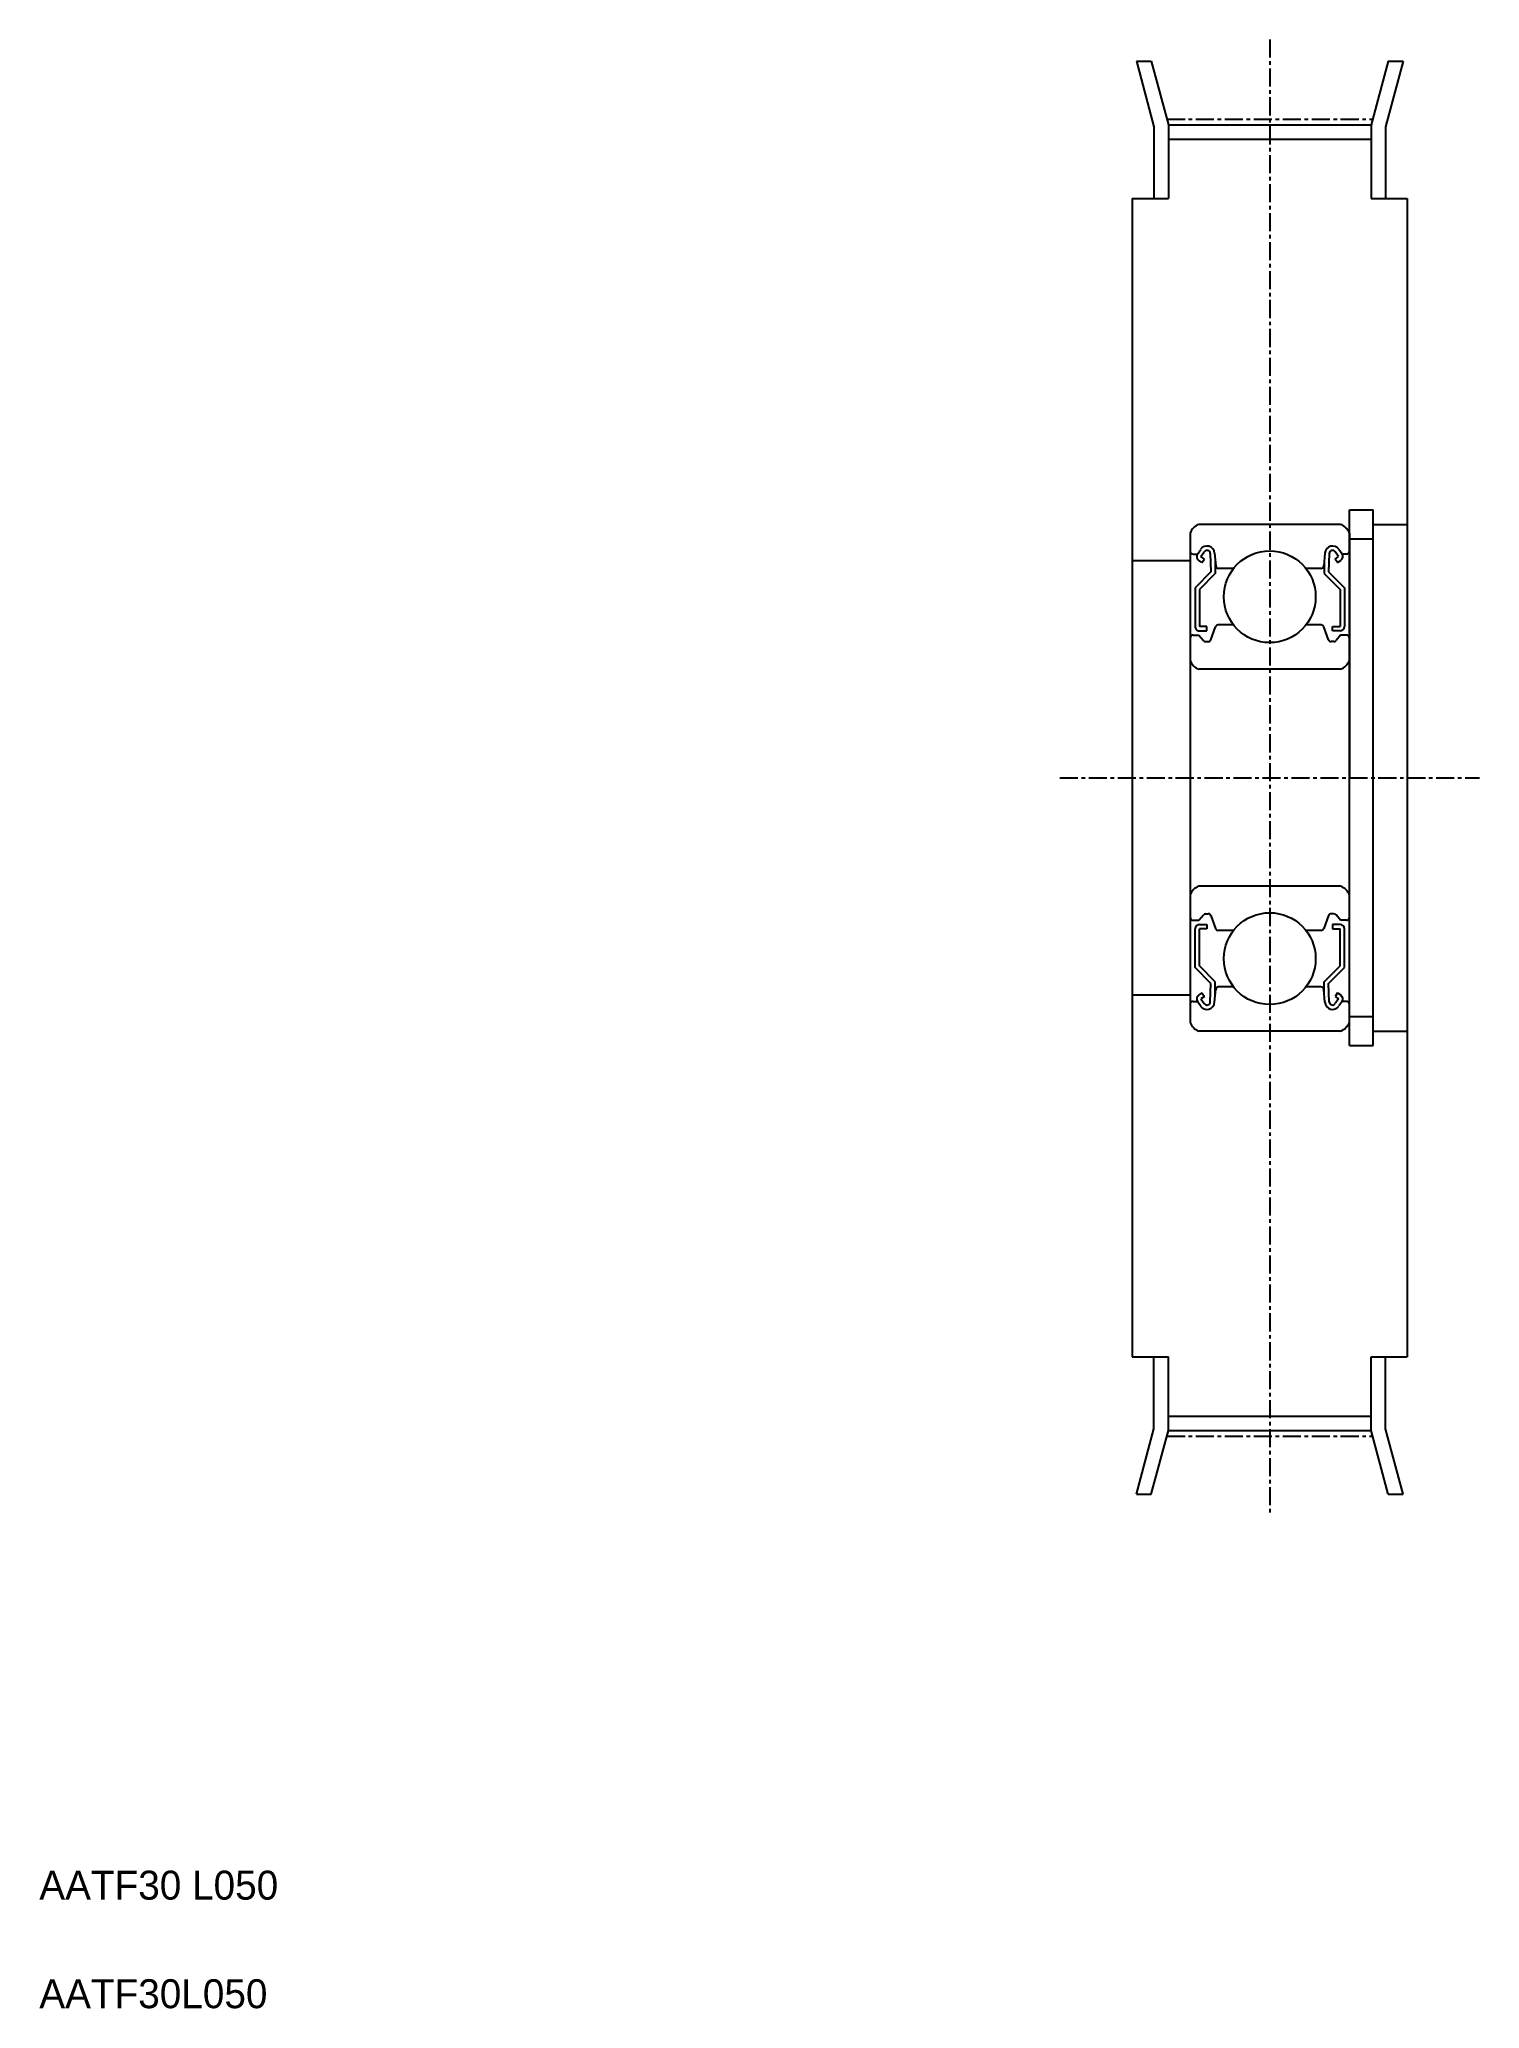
# Model space of a CAD drawing. Extents: x 5 to 104, y 5 to 141.
import ezdxf

# ---------------------------------------------------------------- set-up
doc = ezdxf.new("R2010")
doc.units = 0
doc.linetypes.add('CENTER', pattern=[2, 1.25, -0.25, 0.25, -0.25])
doc.layers.get('0').update_dxf_attribs({"linetype": 'CONTINUOUS'})
doc.layers.add('CENTER', color=1, linetype='CENTER')

msp = doc.modelspace()

# ---------------------------------------------------------------- linework, layer by layer
at = {"color": 7, "linetype": 'CONTINUOUS'}
for p, q in [((80.79, 139.5), (82, 134.97)), ((80.79, 139.5), (81.82, 139.5)), ((81.82, 139.5), (83, 135.1)), ((98.18, 139.5), (97, 135.1)), ((99.21, 139.5), (98, 134.97)), ((98.18, 139.5), (99.21, 139.5)), ((82, 134.97), (82, 130)), ((83, 135.1), (97, 135.1)), ((83, 135.1), (83, 130)), ((97, 135.1), (97, 130)), ((98, 134.97), (98, 130)), ((83, 134.1), (97, 134.1)), ((80.5, 130), (80.5, 50)), ((80.5, 130), (83, 130)), ((97, 130), (99.5, 130)), ((99.5, 130), (99.5, 50)), ((94.9, 107.5), (85.1, 107.5)), ((95.5, 71.5), (95.5, 108.5)), ((95.5, 108.5), (97.15, 108.5)), ((97.15, 71.5), (97.15, 108.5)), ((97.15, 107.5), (99.5, 107.5)), ((84.5, 106.9), (84.5, 73.1)), ((95.5, 106.9), (95.5, 90)), ((95.5, 106.5), (97.15, 106.5)), ((80.5, 105), (84.5, 105)), ((84.7, 105.45), (85, 105.45)), ((85, 105.45), (85.23, 105.77)), ((85.32, 104.86), (85.07, 105.03)), ((85.25, 105.28), (85.47, 105.6)), ((85.49, 105.1), (85.25, 105.28)), ((85.32, 104.86), (85.49, 105.1)), ((85.89, 105.49), (85.94, 104.22)), ((86.19, 105.51), (86.27, 104.63)), ((86.24, 104.97), (86.24, 104.1)), ((93.81, 105.51), (93.73, 104.63)), ((93.76, 104.97), (93.76, 104.1)), ((94.1, 105.49), (94.06, 104.22)), ((94.51, 105.1), (94.75, 105.28)), ((94.68, 104.86), (94.51, 105.1)), ((94.75, 105.28), (94.53, 105.6)), ((94.68, 104.86), (94.93, 105.03)), ((95, 105.45), (94.77, 105.77)), ((95.3, 105.45), (95, 105.45)), ((85.94, 104.22), (84.84, 103.12)), ((86.24, 104.1), (85.14, 103)), ((87.49, 104.45), (86.47, 104.45)), ((93.53, 104.45), (92.51, 104.45)), ((93.76, 104.1), (94.86, 103)), ((94.06, 104.22), (95.16, 103.12)), ((84.84, 103.12), (84.84, 100.45)), ((85.14, 103), (85.14, 100.45)), ((94.86, 103), (94.86, 100.45)), ((95.16, 103.12), (95.16, 100.45)), ((84.7, 99.85), (85.1, 99.85)), ((85.1, 99.85), (85.42, 99.47)), ((85.66, 100.45), (85.14, 100.45)), ((85.14, 100.15), (85.66, 100.15)), ((85.57, 99.4), (85.75, 99.4)), ((85.66, 100.15), (85.66, 100.45)), ((85.93, 99.53), (86.26, 100.42)), ((87.49, 100.55), (86.44, 100.55)), ((93.55, 100.55), (92.51, 100.55)), ((94.07, 99.53), (93.74, 100.42)), ((94.43, 99.4), (94.25, 99.4)), ((94.34, 100.15), (94.34, 100.45)), ((94.34, 100.45), (94.86, 100.45)), ((94.86, 100.15), (94.34, 100.15)), ((94.9, 99.85), (94.58, 99.47)), ((95.3, 99.85), (94.9, 99.85)), ((94.9, 97.5), (85.1, 97.5)), ((95.5, 73.1), (95.5, 90)), ((94.9, 82.5), (85.1, 82.5)), ((85.1, 80.15), (85.42, 80.53)), ((85.57, 80.6), (85.75, 80.6)), ((85.93, 80.47), (86.26, 79.58)), ((94.07, 80.47), (93.74, 79.58)), ((94.43, 80.6), (94.25, 80.6)), ((94.9, 80.15), (94.58, 80.53)), ((84.7, 80.15), (85.1, 80.15)), ((84.84, 76.88), (84.84, 79.55)), ((85.14, 79.85), (85.66, 79.85)), ((85.14, 77), (85.14, 79.55)), ((85.66, 79.55), (85.14, 79.55)), ((85.66, 79.85), (85.66, 79.55)), ((87.49, 79.45), (86.44, 79.45)), ((93.55, 79.45), (92.51, 79.45)), ((94.86, 79.85), (94.34, 79.85)), ((94.34, 79.85), (94.34, 79.55)), ((94.34, 79.55), (94.86, 79.55)), ((94.86, 77), (94.86, 79.55)), ((95.3, 80.15), (94.9, 80.15)), ((95.16, 76.88), (95.16, 79.55)), ((85.94, 75.78), (84.84, 76.88)), ((86.24, 75.9), (85.14, 77)), ((93.76, 75.9), (94.86, 77)), ((94.06, 75.78), (95.16, 76.88)), ((80.5, 75), (84.5, 75)), ((85.32, 75.14), (85.07, 74.97)), ((85.49, 74.89), (85.25, 74.72)), ((85.32, 75.14), (85.49, 74.89)), ((85.89, 74.51), (85.94, 75.78)), ((86.19, 74.49), (86.27, 75.37)), ((86.24, 75.03), (86.24, 75.9)), ((87.49, 75.55), (86.47, 75.55)), ((93.53, 75.55), (92.51, 75.55)), ((93.81, 74.49), (93.73, 75.37)), ((93.76, 75.03), (93.76, 75.9)), ((94.1, 74.51), (94.06, 75.78)), ((94.68, 75.14), (94.51, 74.89)), ((94.51, 74.89), (94.75, 74.72)), ((94.68, 75.14), (94.93, 74.97)), ((84.7, 74.55), (85, 74.55)), ((85, 74.55), (85.23, 74.23)), ((85.25, 74.72), (85.47, 74.4)), ((94.75, 74.72), (94.53, 74.4)), ((95, 74.55), (94.77, 74.23)), ((95.3, 74.55), (95, 74.55)), ((95.5, 73.5), (97.15, 73.5)), ((94.9, 72.5), (85.1, 72.5)), ((97.15, 72.5), (99.5, 72.5)), ((95.5, 71.5), (97.15, 71.5)), ((80.5, 50), (83, 50)), ((82, 45.03), (82, 50)), ((83, 44.9), (83, 50)), ((97, 50), (99.5, 50)), ((97, 44.9), (97, 50)), ((98, 45.03), (98, 50)), ((80.79, 40.5), (82, 45.03)), ((81.82, 40.5), (83, 44.9)), ((83, 45.9), (97, 45.9)), ((83, 44.9), (97, 44.9)), ((98.18, 40.5), (97, 44.9)), ((99.21, 40.5), (98, 45.03)), ((80.79, 40.5), (81.82, 40.5)), ((98.18, 40.5), (99.21, 40.5))]:
    msp.add_line(p, q, dxfattribs=at)
for centre in [(90, 102.5), (90, 77.5)]:
    msp.add_circle(centre, 3.17, dxfattribs=at)
for centre, radius, start, end in [((85.44, 106.56), 1, 109.8959, 160.1039), ((94.56, 106.56), 1, 19.8962, 70.1042), ((84.7, 105.65), 0.2, 180, 270.0005), ((85.25, 105.28), 0.3, 145.0393, 234.8835), ((85.66, 105.47), 0.533, 5.0583, 144.9992), ((85.66, 105.47), 0.233, 5.1724, 144.9476), ((94.34, 105.47), 0.533, 35.0009, 174.9418), ((94.34, 105.47), 0.233, 35.0526, 174.8279), ((94.75, 105.28), 0.3, 305.1169, 34.961), ((95.3, 105.65), 0.2, 269.9998, 0), ((86.47, 104.65), 0.2, 184.8831, 270.0005), ((93.53, 104.65), 0.2, 269.9998, 355.1172), ((84.7, 99.65), 0.2, 90, 180), ((85.14, 100.45), 0.3, 180, 270.0005), ((85.57, 99.6), 0.2, 220.1355, 270.0005), ((85.75, 99.6), 0.2, 270.0005, 340.115), ((86.44, 100.35), 0.2, 90, 160.1146), ((93.55, 100.35), 0.2, 19.8854, 90.0003), ((94.25, 99.6), 0.2, 199.8852, 269.9998), ((94.43, 99.6), 0.2, 269.9998, 319.8646), ((94.86, 100.45), 0.3, 270, 0), ((95.3, 99.65), 0.2, 0, 90.0003), ((85.44, 98.44), 1, 199.896, 250.104), ((94.56, 98.44), 1, 289.896, 340.1042), ((85.44, 81.56), 1, 109.896, 160.104), ((94.56, 81.56), 1, 19.8958, 70.104), ((84.7, 80.35), 0.2, 180, 270), ((85.57, 80.4), 0.2, 89.9995, 139.8645), ((85.75, 80.4), 0.2, 19.885, 89.9995), ((94.25, 80.4), 0.2, 90.0002, 160.1148), ((94.43, 80.4), 0.2, 40.1354, 90.0002), ((95.3, 80.35), 0.2, 269.9997, 360), ((85.14, 79.55), 0.3, 89.9995, 180), ((86.44, 79.65), 0.2, 199.8853, 270), ((93.55, 79.65), 0.2, 269.9997, 340.1146), ((94.86, 79.55), 0.3, 360, 90), ((85.25, 74.72), 0.3, 125.1165, 214.9607), ((86.47, 75.35), 0.2, 89.9995, 175.1169), ((93.53, 75.35), 0.2, 4.8828, 90.0002), ((94.75, 74.72), 0.3, 325.039, 54.8831), ((84.7, 74.35), 0.2, 89.9995, 180), ((85.66, 74.53), 0.533, 215.0008, 354.9417), ((85.66, 74.53), 0.233, 215.0524, 354.8276), ((94.34, 74.53), 0.533, 185.0582, 324.9991), ((94.34, 74.53), 0.233, 185.1721, 324.9474), ((95.3, 74.35), 0.2, 360, 90.0002), ((85.44, 73.44), 1, 199.8961, 250.1041), ((94.56, 73.44), 1, 289.8958, 340.1038)]:
    msp.add_arc(centre, radius, start, end, dxfattribs=at)
at = {"layer": 'CENTER', "color": 1, "linetype": 'CENTER'}
for p, q in [((90, 141), (90, 39)), ((82.9, 135.48), (97.1, 135.48)), ((75.5, 90), (104.5, 90)), ((82.9, 44.52), (97.1, 44.52))]:
    msp.add_line(p, q, dxfattribs=at)

# ---------------------------------------------------------------- texts
at = {"color": 7, "linetype": 'CONTINUOUS'}
for s, p in [('AATF30 L050', (5, 12.5)), ('AATF30L050', (5, 5))]:
    msp.add_text(s, height=2, dxfattribs=at).set_placement(p)

doc.saveas('drawing.dxf')
